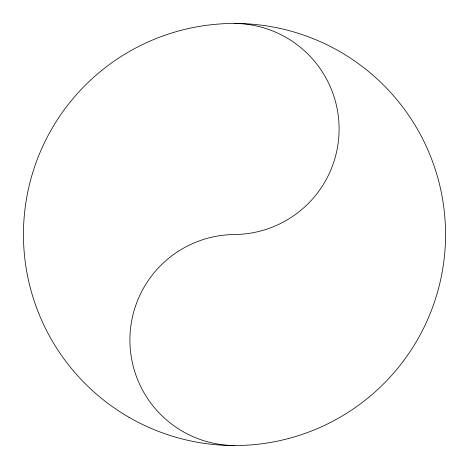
<?xml version="1.0" encoding="UTF-8"?>
<svg xmlns="http://www.w3.org/2000/svg" width="469" height="469" viewBox="0 0 469 469"><rect width="100%" height="100%" fill="white"/><g stroke="black" fill="none" stroke-linecap="round" stroke-linejoin="round"><path stroke-width="0.7" d="M234.5 445.538A105.519 105.519 0 0 1 129.907 340.031A105.519 105.519 0 0 1 234.494 234.512A105.525 105.525 0 0 0 339.099 128.981A105.525 105.525 0 0 0 234.506 23.456M128.975 417.275A211.05 211.05 0 0 0 445.55 234.5A211.05 211.05 0 0 0 128.975 51.725A211.05 211.05 0 0 0 128.975 417.275"/></g></svg>
